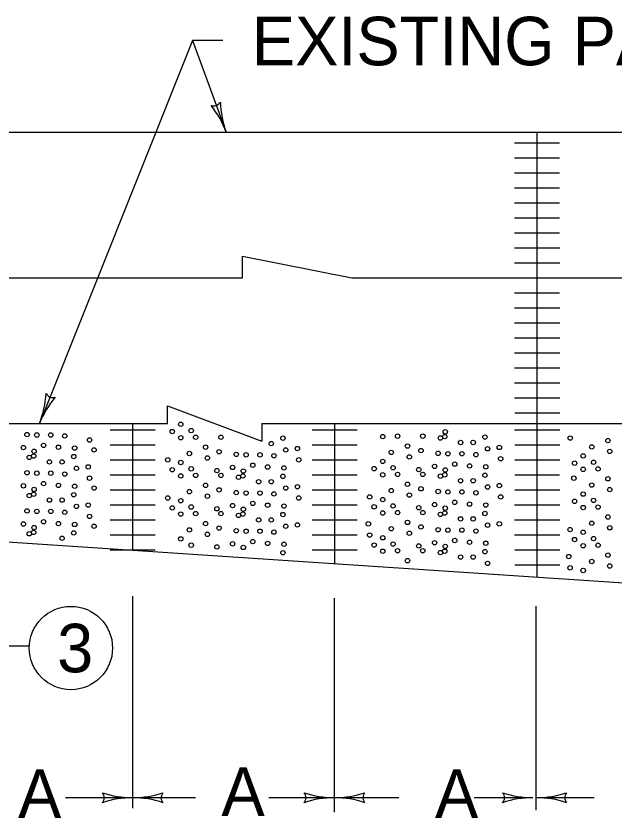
# Model space of a CAD drawing. Extents: x 997.6 to 1036.9, y 998.9 to 1022.5.
# Drawn here: x 1011.966 to 1014.434, y 1009.896 to 1013.2 of the extents above; entities that cross this region are included whole.
import ezdxf

# ---------------------------------------------------------------- set-up
doc = ezdxf.new("R2010")
doc.units = 0
doc.layers.add('Level 1', color=7, linetype='Continuous')

msp = doc.modelspace()

# ---------------------------------------------------------------- linework, layer by layer
at = {"layer": 'Level 1'}
for p, q in [((1012.6934, 1013.0995), (1012.0618, 1011.521)), ((1012.8184, 1013.0995), (1012.6934, 1013.0995)), ((1012.6934, 1013.0995), (1012.8316, 1012.721)), ((1007.4318, 1012.721), (1020.2391, 1012.721)), ((1014.1136, 1011.521), (1014.1135, 1012.721)), ((1014.0208, 1012.6772), (1014.2062, 1012.6772)), ((1014.0208, 1012.6153), (1014.2062, 1012.6154)), ((1014.0208, 1012.5536), (1014.2062, 1012.5535)), ((1014.0208, 1012.4918), (1014.2062, 1012.4918)), ((1014.0208, 1012.4299), (1014.2062, 1012.43)), ((1014.0208, 1012.3682), (1014.2062, 1012.3682)), ((1014.0208, 1012.3064), (1014.2062, 1012.3063)), ((1014.0208, 1012.2445), (1014.2063, 1012.2446)), ((1012.8993, 1012.121), (1012.8993, 1012.211)), ((1012.8993, 1012.211), (1013.3493, 1012.121)), ((1014.0208, 1012.1828), (1014.2063, 1012.1828)), ((1010.7532, 1012.121), (1012.8993, 1012.121)), ((1013.3493, 1012.121), (1014.9753, 1012.121)), ((1014.0208, 1012.0593), (1014.2062, 1012.0592)), ((1014.0208, 1011.9973), (1014.2063, 1011.9974)), ((1014.0208, 1011.9356), (1014.2063, 1011.9356)), ((1014.0208, 1011.8738), (1014.2063, 1011.8738)), ((1014.0208, 1011.8119), (1014.2063, 1011.812)), ((1014.0208, 1011.7502), (1014.2063, 1011.7502)), ((1014.0208, 1011.6884), (1014.2063, 1011.6884)), ((1014.0208, 1011.6266), (1014.2063, 1011.6266)), ((1012.5898, 1011.521), (1012.5898, 1011.5938)), ((1012.5898, 1011.5938), (1012.9783, 1011.4481)), ((1014.0209, 1011.5648), (1014.2063, 1011.5648)), ((1010.5285, 1011.521), (1012.5898, 1011.521)), ((1012.4466, 1010.9988), (1012.4465, 1011.521)), ((1012.4466, 1010.9988), (1012.4465, 1011.5203)), ((1012.9783, 1011.521), (1015.1205, 1011.521)), ((1012.9783, 1011.521), (1012.9783, 1011.4481)), ((1013.2796, 1010.9433), (1013.2794, 1011.521)), ((1013.2796, 1010.9433), (1013.2794, 1011.5203)), ((1014.1138, 1010.8877), (1014.1136, 1011.521)), ((1014.1138, 1010.8877), (1014.1136, 1011.5203)), ((1012.3537, 1011.4947), (1012.5393, 1011.4948)), ((1013.1866, 1011.4947), (1013.3722, 1011.4948)), ((1014.0208, 1011.4947), (1014.2063, 1011.4948)), ((1012.3538, 1011.4328), (1012.5392, 1011.4329)), ((1013.1868, 1011.4328), (1013.3721, 1011.4329)), ((1014.0209, 1011.4328), (1014.2063, 1011.4329)), ((1012.3538, 1011.3711), (1012.5392, 1011.3711)), ((1013.1868, 1011.3711), (1013.3721, 1011.3711)), ((1014.0209, 1011.3711), (1014.2063, 1011.3711)), ((1007.6135, 1011.321), (1020.2391, 1010.4793)), ((1012.3538, 1011.3093), (1012.5391, 1011.3093)), ((1013.1868, 1011.3093), (1013.372, 1011.3093)), ((1014.0209, 1011.3093), (1014.2062, 1011.3093)), ((1012.3539, 1011.2474), (1012.5392, 1011.2475)), ((1013.1868, 1011.2474), (1013.3721, 1011.2475)), ((1014.021, 1011.2474), (1014.2063, 1011.2475)), ((1012.3538, 1011.1856), (1012.5393, 1011.1857)), ((1013.1867, 1011.1856), (1013.3723, 1011.1857)), ((1014.0208, 1011.1856), (1014.2064, 1011.1857)), ((1012.3538, 1011.1239), (1012.5392, 1011.1238)), ((1013.1867, 1011.1239), (1013.3721, 1011.1238)), ((1014.0208, 1011.1239), (1014.2063, 1011.1238)), ((1012.3538, 1011.0619), (1012.5393, 1011.0621)), ((1013.1867, 1011.0619), (1013.3722, 1011.0621)), ((1014.0208, 1011.0619), (1014.2063, 1011.0621)), ((1012.3539, 1011.0003), (1012.5393, 1011.0003)), ((1013.1868, 1011.0003), (1013.3722, 1011.0003)), ((1014.021, 1011.0003), (1014.2063, 1011.0003)), ((1014.021, 1010.9384), (1014.2064, 1010.9385)), ((1012.4466, 1009.9367), (1012.4466, 1010.81)), ((1013.2781, 1009.9199), (1013.2781, 1010.8016)), ((1014.1096, 1009.9283), (1014.1096, 1010.7681)), ((1012.0202, 1010.6034), (1011.8646, 1010.6034)), ((1012.4466, 1009.9793), (1012.1691, 1009.9793)), ((1012.7056, 1009.9793), (1012.4466, 1009.9793)), ((1013.2781, 1009.9793), (1013.0073, 1009.9793)), ((1013.5438, 1009.9793), (1013.2781, 1009.9793)), ((1014.0962, 1009.9793), (1013.854, 1009.9793)), ((1014.3486, 1009.9793), (1014.1096, 1009.9793))]:
    msp.add_line(p, q, dxfattribs=at)
for centre, radius in [((1012.6447, 1011.5177), 0.00903), ((1012.6874, 1011.4917), 0.00903), ((1012.0108, 1011.4754), 0.00903), ((1012.0512, 1011.4736), 0.00903), ((1012.1088, 1011.4736), 0.00903), ((1012.1664, 1011.4698), 0.00903), ((1012.6094, 1011.4879), 0.00903), ((1012.6447, 1011.4625), 0.00903), ((1012.706, 1011.4643), 0.00903), ((1012.81, 1011.4643), 0.00903), ((1013.0658, 1011.4606), 0.00903), ((1013.477, 1011.4669), 0.00903), ((1013.5382, 1011.4688), 0.00903), ((1013.6422, 1011.4688), 0.00903), ((1013.7147, 1011.4613), 0.00903), ((1013.7328, 1011.4669), 0.00903), ((1013.7346, 1011.4868), 0.00903), ((1013.8981, 1011.465), 0.00903), ((1014.2497, 1011.4609), 0.00903), ((1012.0791, 1011.4308), 0.00903), ((1012.2685, 1011.4531), 0.00903), ((1013.0176, 1011.4383), 0.00903), ((1013.5791, 1011.4279), 0.00903), ((1013.7978, 1011.4428), 0.00903), ((1013.8498, 1011.4428), 0.00903), ((1014.3385, 1011.4245), 0.00903), ((1014.4054, 1011.4505), 0.00903), ((1011.996, 1011.4216), 0.00903), ((1012.0401, 1011.4067), 0.00903), ((1012.1404, 1011.4234), 0.00903), ((1012.2072, 1011.4197), 0.00903), ((1012.2871, 1011.4123), 0.00903), ((1012.68, 1011.3975), 0.00903), ((1012.7469, 1011.4235), 0.00903), ((1012.8026, 1011.4049), 0.00903), ((1012.8731, 1011.3938), 0.00903), ((1012.9136, 1011.3919), 0.00903), ((1012.9711, 1011.3919), 0.00903), ((1013.077, 1011.4123), 0.00903), ((1013.1253, 1011.4179), 0.00903), ((1013.5122, 1011.4019), 0.00903), ((1013.6348, 1011.4093), 0.00903), ((1013.7054, 1011.3982), 0.00903), ((1013.7458, 1011.3963), 0.00903), ((1013.8034, 1011.3963), 0.00903), ((1013.861, 1011.3926), 0.00903), ((1013.9092, 1011.4168), 0.00903), ((1013.9576, 1011.4223), 0.00903), ((1014.4128, 1011.4059), 0.00903), ((1012.0201, 1011.3813), 0.00903), ((1012.0382, 1011.3868), 0.00903), ((1012.1032, 1011.3627), 0.00903), ((1012.1552, 1011.3627), 0.00903), ((1012.2035, 1011.3849), 0.00903), ((1012.5908, 1011.3714), 0.00903), ((1012.6447, 1011.3603), 0.00903), ((1012.7543, 1011.3789), 0.00903), ((1013.0287, 1011.3882), 0.00903), ((1013.1308, 1011.3714), 0.00903), ((1013.477, 1011.3648), 0.00903), ((1013.5866, 1011.3833), 0.00903), ((1013.9631, 1011.3758), 0.00903), ((1014.2679, 1011.3576), 0.00903), ((1014.3032, 1011.3873), 0.00903), ((1014.3459, 1011.3613), 0.00903), ((1012.2146, 1011.3367), 0.00903), ((1012.263, 1011.3423), 0.00903), ((1012.6094, 1011.3306), 0.00903), ((1012.6874, 1011.3343), 0.00903), ((1012.7933, 1011.3269), 0.00903), ((1012.8583, 1011.3399), 0.00903), ((1012.9024, 1011.325), 0.00903), ((1012.9414, 1011.3492), 0.00903), ((1013.0027, 1011.3418), 0.00903), ((1013.0696, 1011.338), 0.00903), ((1013.4416, 1011.335), 0.00903), ((1013.5196, 1011.3388), 0.00903), ((1013.6256, 1011.3313), 0.00903), ((1013.6906, 1011.3443), 0.00903), ((1013.7346, 1011.3294), 0.00903), ((1013.7736, 1011.3536), 0.00903), ((1013.835, 1011.3462), 0.00903), ((1013.9018, 1011.3424), 0.00903), ((1014.3032, 1011.3322), 0.00903), ((1014.3645, 1011.334), 0.00903), ((1012.0108, 1011.3181), 0.00903), ((1012.0512, 1011.3163), 0.00903), ((1012.1088, 1011.3163), 0.00903), ((1012.1664, 1011.3125), 0.00903), ((1012.2685, 1011.2958), 0.00903), ((1012.6447, 1011.3052), 0.00903), ((1012.706, 1011.307), 0.00903), ((1012.81, 1011.307), 0.00903), ((1012.8825, 1011.2996), 0.00903), ((1012.9006, 1011.3052), 0.00903), ((1013.0658, 1011.3033), 0.00903), ((1013.477, 1011.3096), 0.00903), ((1013.5382, 1011.3114), 0.00903), ((1013.6422, 1011.3114), 0.00903), ((1013.7147, 1011.304), 0.00903), ((1013.7328, 1011.3096), 0.00903), ((1013.8981, 1011.3077), 0.00903), ((1014.2647, 1011.2957), 0.00903), ((1014.4054, 1011.2932), 0.00903), ((1011.996, 1011.2643), 0.00903), ((1012.0791, 1011.2735), 0.00903), ((1012.1404, 1011.2661), 0.00903), ((1012.2072, 1011.2623), 0.00903), ((1012.7469, 1011.2662), 0.00903), ((1012.9656, 1011.281), 0.00903), ((1013.0176, 1011.281), 0.00903), ((1013.1253, 1011.2606), 0.00903), ((1013.5791, 1011.2706), 0.00903), ((1013.7978, 1011.2854), 0.00903), ((1013.8498, 1011.2854), 0.00903), ((1013.9092, 1011.2594), 0.00903), ((1013.9576, 1011.265), 0.00903), ((1014.3385, 1011.2672), 0.00903), ((1012.0382, 1011.2295), 0.00903), ((1012.0401, 1011.2493), 0.00903), ((1012.2035, 1011.2276), 0.00903), ((1012.2871, 1011.2549), 0.00903), ((1012.68, 1011.2402), 0.00903), ((1012.8026, 1011.2476), 0.00903), ((1012.8731, 1011.2364), 0.00903), ((1012.9136, 1011.2346), 0.00903), ((1012.9711, 1011.2346), 0.00903), ((1013.0287, 1011.2308), 0.00903), ((1013.077, 1011.255), 0.00903), ((1013.5122, 1011.2446), 0.00903), ((1013.5866, 1011.226), 0.00903), ((1013.6348, 1011.252), 0.00903), ((1013.7054, 1011.2408), 0.00903), ((1013.7458, 1011.239), 0.00903), ((1013.8034, 1011.239), 0.00903), ((1013.861, 1011.2353), 0.00903), ((1014.3032, 1011.23), 0.00903), ((1014.4128, 1011.2486), 0.00903), ((1012.0201, 1011.2239), 0.00903), ((1012.1032, 1011.2053), 0.00903), ((1012.1552, 1011.2053), 0.00903), ((1012.5908, 1011.2141), 0.00903), ((1012.6447, 1011.203), 0.00903), ((1012.7543, 1011.2216), 0.00903), ((1013.1308, 1011.2141), 0.00903), ((1013.4231, 1011.2185), 0.00903), ((1013.477, 1011.2074), 0.00903), ((1013.7736, 1011.1963), 0.00903), ((1013.9631, 1011.2185), 0.00903), ((1014.2679, 1011.2003), 0.00903), ((1014.3459, 1011.204), 0.00903), ((1012.0108, 1011.1608), 0.00903), ((1012.2146, 1011.1793), 0.00903), ((1012.263, 1011.1849), 0.00903), ((1012.6094, 1011.1733), 0.00903), ((1012.6874, 1011.177), 0.00903), ((1012.7933, 1011.1696), 0.00903), ((1012.8583, 1011.1826), 0.00903), ((1012.9024, 1011.1677), 0.00903), ((1012.9414, 1011.1918), 0.00903), ((1013.0027, 1011.1844), 0.00903), ((1013.0696, 1011.1807), 0.00903), ((1013.4416, 1011.1777), 0.00903), ((1013.5196, 1011.1814), 0.00903), ((1013.6256, 1011.174), 0.00903), ((1013.6906, 1011.187), 0.00903), ((1013.7346, 1011.1721), 0.00903), ((1013.835, 1011.1888), 0.00903), ((1013.9018, 1011.1851), 0.00903), ((1014.3032, 1011.1748), 0.00903), ((1014.3645, 1011.1767), 0.00903), ((1012.0512, 1011.1589), 0.00903), ((1012.1088, 1011.1589), 0.00903), ((1012.1664, 1011.1552), 0.00903), ((1012.2685, 1011.1384), 0.00903), ((1012.6447, 1011.1478), 0.00903), ((1012.706, 1011.1497), 0.00903), ((1012.81, 1011.1497), 0.00903), ((1012.8825, 1011.1423), 0.00903), ((1012.9006, 1011.1478), 0.00903), ((1013.0658, 1011.1459), 0.00903), ((1013.477, 1011.1523), 0.00903), ((1013.5382, 1011.1541), 0.00903), ((1013.6422, 1011.1541), 0.00903), ((1013.7147, 1011.1467), 0.00903), ((1013.7328, 1011.1523), 0.00903), ((1013.7978, 1011.1281), 0.00903), ((1013.8498, 1011.1281), 0.00903), ((1013.8981, 1011.1503), 0.00903), ((1014.4054, 1011.1358), 0.00903), ((1011.996, 1011.1069), 0.00903), ((1012.0791, 1011.1162), 0.00903), ((1012.1404, 1011.1088), 0.00903), ((1012.2072, 1011.105), 0.00903), ((1012.2871, 1011.0976), 0.00903), ((1012.7469, 1011.1088), 0.00903), ((1012.9656, 1011.1237), 0.00903), ((1013.0176, 1011.1237), 0.00903), ((1013.077, 1011.0977), 0.00903), ((1013.1253, 1011.1033), 0.00903), ((1013.4176, 1011.1077), 0.00903), ((1013.5791, 1011.1133), 0.00903), ((1013.6348, 1011.0947), 0.00903), ((1013.9092, 1011.1021), 0.00903), ((1013.9576, 1011.1077), 0.00903), ((1014.3385, 1011.1098), 0.00903), ((1012.0201, 1011.0666), 0.00903), ((1012.0382, 1011.0722), 0.00903), ((1012.0401, 1011.092), 0.00903), ((1012.2035, 1011.0703), 0.00903), ((1012.68, 1011.0828), 0.00903), ((1012.7543, 1011.0643), 0.00903), ((1012.8026, 1011.0903), 0.00903), ((1012.8731, 1011.0791), 0.00903), ((1012.9136, 1011.0773), 0.00903), ((1012.9711, 1011.0773), 0.00903), ((1013.0287, 1011.0735), 0.00903), ((1013.4231, 1011.0612), 0.00903), ((1013.5122, 1011.0873), 0.00903), ((1013.5866, 1011.0687), 0.00903), ((1013.7054, 1011.0835), 0.00903), ((1013.7458, 1011.0817), 0.00903), ((1013.8034, 1011.0817), 0.00903), ((1013.861, 1011.0779), 0.00903), ((1014.2493, 1011.0838), 0.00903), ((1014.3032, 1011.0727), 0.00903), ((1014.4128, 1011.0913), 0.00903), ((1012.1552, 1011.048), 0.00903), ((1012.6447, 1011.0457), 0.00903), ((1012.9414, 1011.0345), 0.00903), ((1013.0027, 1011.0271), 0.00903), ((1013.477, 1011.0501), 0.00903), ((1013.6906, 1011.0297), 0.00903), ((1013.7736, 1011.0389), 0.00903), ((1013.835, 1011.0315), 0.00903), ((1013.9018, 1011.0278), 0.00903), ((1014.2679, 1011.0429), 0.00903), ((1014.3459, 1011.0467), 0.00903), ((1012.6874, 1011.0197), 0.00903), ((1012.7933, 1011.0123), 0.00903), ((1012.8583, 1011.0253), 0.00903), ((1012.9024, 1011.0103), 0.00903), ((1013.0696, 1011.0233), 0.00903), ((1013.4416, 1011.0203), 0.00903), ((1013.477, 1010.9949), 0.00903), ((1013.5196, 1011.0241), 0.00903), ((1013.5382, 1010.9968), 0.00903), ((1013.6256, 1011.0167), 0.00903), ((1013.6422, 1010.9968), 0.00903), ((1013.7328, 1010.9949), 0.00903), ((1013.7346, 1011.0148), 0.00903), ((1014.3032, 1011.0175), 0.00903), ((1014.3645, 1011.0193), 0.00903), ((1013.0658, 1010.9886), 0.00903), ((1013.7147, 1010.9893), 0.00903), ((1013.7978, 1010.9708), 0.00903), ((1013.8498, 1010.9708), 0.00903), ((1013.8981, 1010.993), 0.00903), ((1014.2438, 1010.9729), 0.00903), ((1014.4054, 1010.9785), 0.00903), ((1013.5791, 1010.9559), 0.00903), ((1013.9092, 1010.9448), 0.00903), ((1014.3385, 1010.9525), 0.00903), ((1014.4128, 1010.9339), 0.00903), ((1014.2493, 1010.9264), 0.00903), ((1014.3032, 1010.9153), 0.00903), ((1012.1916, 1010.5959), 0.1716)]:
    msp.add_circle(centre, radius, dxfattribs=at)
for centre, radius, start, end in [((1012.7806, 1012.8607), 0.0313, 248.8286, 330.9453), ((1012.4643, 1012.5869), 0.3909, 20.054, 38.7228), ((1013.1988, 1012.8551), 0.3909, 181.4011, 200.0479), ((1012.4643, 1012.5869), 0.3909, 20.0418, 20.054), ((1011.6989, 1011.6662), 0.3909, 338.1929, 356.8616), ((1012.1171, 1011.659), 0.0313, 206.9675, 289.0841), ((1012.4248, 1011.3758), 0.3909, 139.54, 158.1867), ((1011.6989, 1011.6662), 0.3909, 338.1806, 338.1929), ((1012.298, 1009.9793), 0.0312, 318.7746, 40.8913), ((1012.4466, 1009.5886), 0.3906, 90, 108.6688), ((1012.4466, 1010.3699), 0.3906, 251.3472, 269.9939), ((1012.4466, 1010.3699), 0.3906, 269.9878, 270), ((1012.4466, 1010.3699), 0.3906, 270, 288.6688), ((1012.4466, 1009.5886), 0.3906, 89.9878, 90), ((1012.4466, 1009.5886), 0.3906, 71.3472, 89.9939), ((1012.5951, 1009.9792), 0.0312, 138.7746, 220.8913), ((1013.1295, 1009.9793), 0.0312, 318.7746, 40.8913), ((1013.2781, 1009.5886), 0.3906, 90, 108.6688), ((1013.2781, 1010.3699), 0.3906, 251.3472, 269.9939), ((1013.2781, 1010.3699), 0.3906, 269.9878, 270), ((1013.2781, 1010.3699), 0.3906, 270, 288.6688), ((1013.2781, 1009.5886), 0.3906, 89.9878, 90), ((1013.2781, 1009.5886), 0.3906, 71.3472, 89.9939), ((1013.4266, 1009.9792), 0.0312, 138.7746, 220.8913), ((1013.9476, 1009.9793), 0.0312, 318.7746, 40.8913), ((1014.0962, 1009.5886), 0.3906, 90, 108.6688), ((1014.0962, 1010.3699), 0.3906, 251.3472, 269.9939), ((1014.0962, 1009.5886), 0.3906, 89.9878, 90), ((1014.1096, 1010.3699), 0.3906, 269.9878, 270), ((1014.1096, 1010.3699), 0.3906, 270, 288.6688), ((1014.1096, 1009.5886), 0.3906, 71.3472, 89.9939), ((1014.2581, 1009.9792), 0.0312, 138.7746, 220.8913)]:
    msp.add_arc(centre, radius, start, end, dxfattribs=at)

# ---------------------------------------------------------------- texts
for s, p in [('EXISTING PAVEMENT EDGE', (1012.9373, 1012.9969)), ('3', (1012.1349, 1010.4959)), ('A', (1011.9738, 1009.8958)), ('A', (1012.8121, 1009.9042)), ('A', (1013.6923, 1009.8958))]:
    msp.add_text(s, height=0.2, dxfattribs=at).set_placement(p)

doc.saveas('drawing.dxf')
